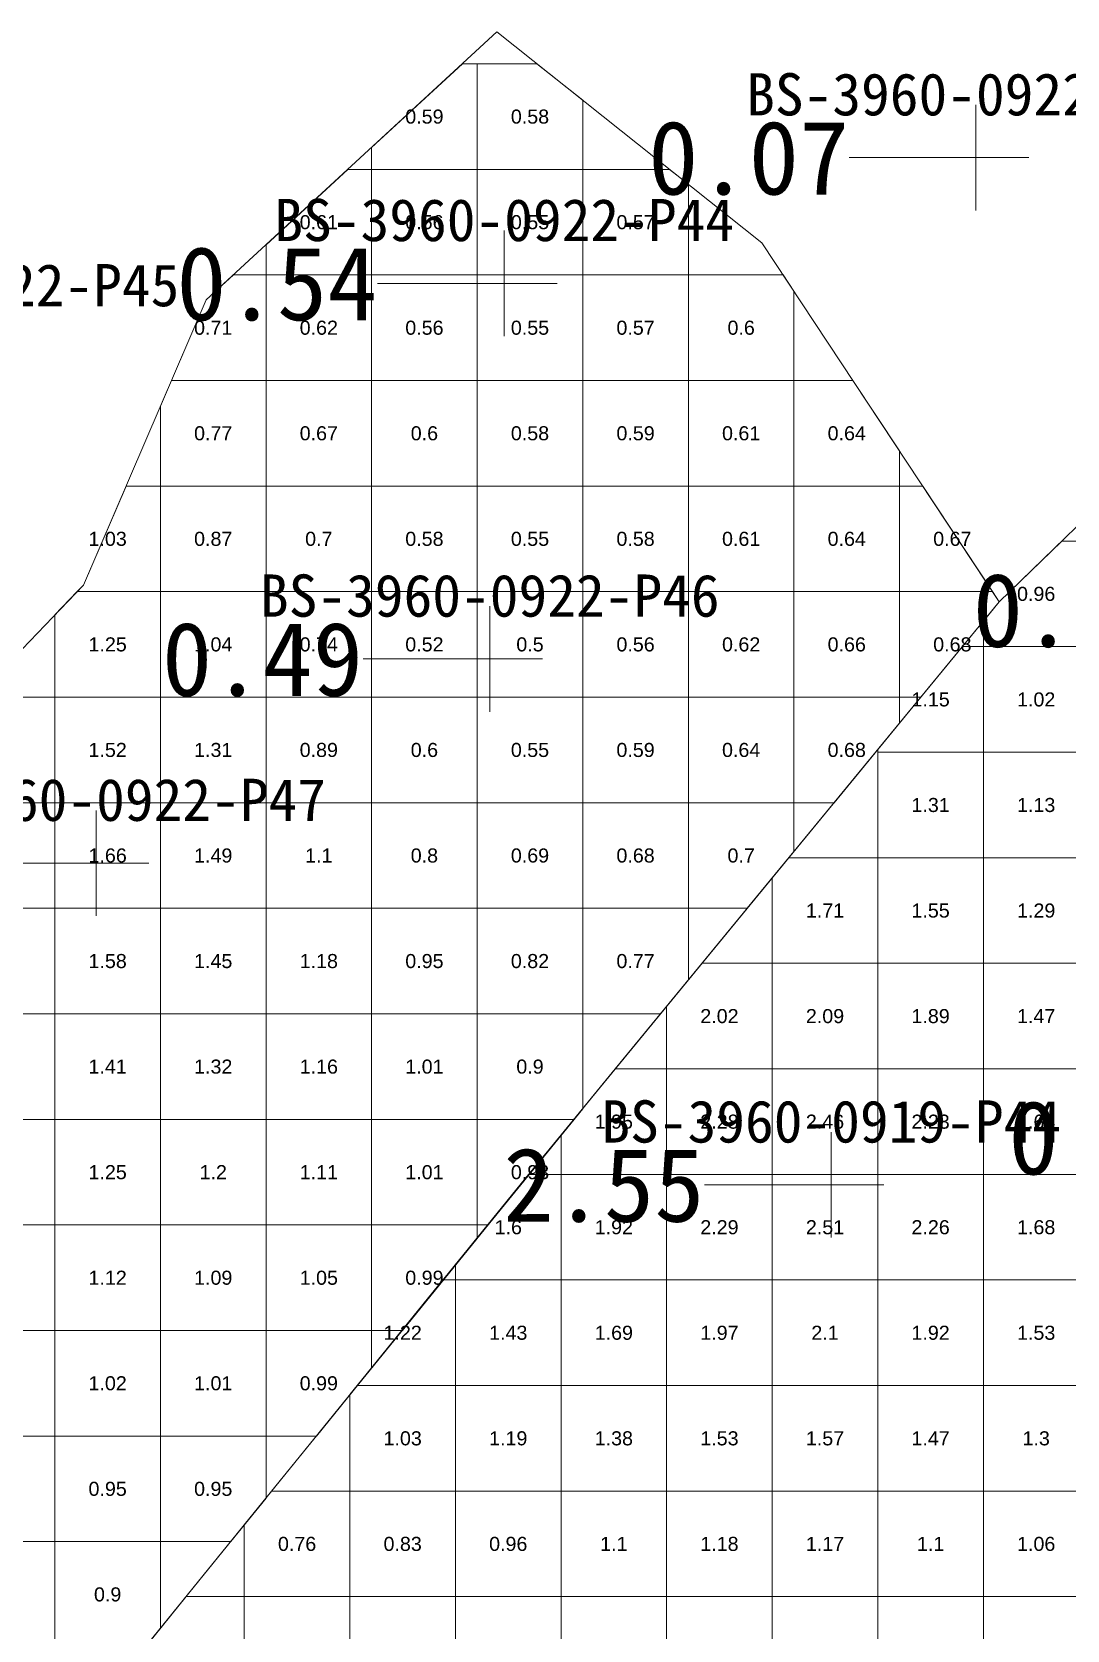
# Model space of a CAD drawing. Header units: inches. Extents: x 469941 to 470089, y 4349675 to 4349818.
# Drawn here: x 469982.31 to 469992.11, y 4349728.67 to 4349743.81 of the extents above; entities that cross this region are included whole.
import ezdxf
from ezdxf.enums import TextEntityAlignment as Align

# ---------------------------------------------------------------- set-up
doc = ezdxf.new("R2010")
doc.units = ezdxf.units.IN
doc.header["$MEASUREMENT"] = 0
for name, color, linetype, lineweight in [('点', 7, 'Continuous', 0), ('爆区方格网', 7, 'Continuous', 0), ('线条', 7, 'Continuous', 0), ('钻孔', 7, 'Continuous', 0)]:
    doc.layers.add(name, color=color, linetype=linetype, lineweight=lineweight)
doc.styles.add('3dmine_textStyle_2', font='arial.ttf', dxfattribs={"height": 1})
doc.styles.add('3dmine_textStyle_3', font='宋体.ttf', dxfattribs={"height": 1})

msp = doc.modelspace()

# ---------------------------------------------------------------- hatches: boundary and pattern name
at = {"layer": '钻孔', "linetype": 'Continuous', "lineweight": 0, "true_color": 0x808080, "extrusion": (0, 1, 0)}
for points in [[(-469992.25, 3949.745999999791), (-469991.25, 3949.745999999791), (-469991.25, 3960.745999999791), (-469992.25, 3960.745999999791)], [(-469982.528, 3950.006999999791), (-469981.528, 3950.006999999791), (-469981.528, 3961.006999999791), (-469982.528, 3961.006999999791)], [(-469987.645, 3950.119999999791), (-469986.645, 3950.119999999791), (-469986.645, 3961.119999999791), (-469987.645, 3961.119999999791)]]:
    msp.add_hatch(color=8, dxfattribs=at).paths.add_polyline_path(points, flags=0)
at = {"layer": '钻孔', "linetype": 'Continuous', "lineweight": 0, "true_color": 0x00ffff, "extrusion": (0, 1, 0)}
msp.add_hatch(color=4, dxfattribs=at).paths.add_polyline_path([(-469987.782, 3949.919999999791), (-469986.782, 3949.919999999791), (-469986.782, 3960.919999999791), (-469987.782, 3960.919999999791)], flags=0)
at = {"layer": '钻孔', "linetype": 'Continuous', "lineweight": 0, "true_color": 0xff0000, "extrusion": (0, 1, 0)}
for points in [[(-469983.917, 3949.935999999791), (-469982.917, 3949.935999999791), (-469982.917, 3960.935999999791), (-469983.917, 3960.935999999791)], [(-469990.879, 3950.138999999791), (-469989.879, 3950.138999999791), (-469989.879, 3961.138999999791), (-469990.879, 3961.138999999791)]]:
    msp.add_hatch(color=1, dxfattribs=at).paths.add_polyline_path(points, flags=0)

# ---------------------------------------------------------------- linework, layer by layer
at = {"color": 4, "linetype": 'Continuous', "lineweight": 0, "true_color": 0x00ffff}
for points, elevation in [([(469972.8470993042, 4349709.899414062), (469978.6776256561, 4349712.456054688), (469981.93854, 4349715.99026), (469979.31934, 4349718.85742), (469982.24902, 4349727.11523), (469984.57949, 4349729.99026), (469987.8341, 4349733.99026), (469991.4707, 4349738.41504), (469989.2229528427, 4349741.815429688), (469986.7125873566, 4349743.813476562), (469983.9592838287, 4349741.274414062), (469982.798576355, 4349738.57421875), (469980.1802406311, 4349735.845703125), (469981.3949317932, 4349732.95703125), (469981.6648635864, 4349730.202148438), (469980.6526165009, 4349728.58203125), (469978.3312034607, 4349727.893554688), (469973.8436107635, 4349726.92578125), (469969.4707298279, 4349726.729492188)], 3955.3115234375), ([(469981.939453125, 4349715.989257812), (469979.3193359375, 4349718.857421875), (469979.3193359375, 4349718.857421875), (469982.2490234375, 4349727.115234375), (469986.9423828125, 4349732.905273438), (469991.470703125, 4349738.415039062), (469994.490234375, 4349741.344726562), (469997.349609375, 4349738.576171875), (469998.986328125, 4349737.676757812), (470002.076171875, 4349739.66015625), (470004.1513671875, 4349742.267578125), (470007.875, 4349739.7421875), (470008.312, 4349737.58887), (470004.4332, 4349733.5967), (470000.499, 4349729.54199), (469994.935546875, 4349725.857421875), (469995.556640625, 4349724.010742188), (469997.537109375, 4349721.805664062), (469997.263671875, 4349719.12890625), (469994.921875, 4349716.709960938), (469991.966796875, 4349717.208984375), (469986.796875, 4349716.794921875), (469983.84765625, 4349716.259765625), (469981.939453125, 4349715.989257812)], 3955.5498046875)]:
    msp.add_lwpolyline(points, dxfattribs=dict(at, elevation=elevation))
at = {"layer": '点', "color": 138, "linetype": 'Continuous', "lineweight": 0, "true_color": 0x004c4c}
for points, elevation in [([(469991.25, 4349742.123046875), (469991.25, 4349743.123046875)], 3960.74609375), ([(469991.75, 4349742.623046875), (469990.75, 4349742.623046875)], 3960.74609375), ([(469986.781999588, 4349740.931640625), (469986.781999588, 4349741.931640625)], 3960.919921875), ([(469987.281999588, 4349741.431640625), (469986.281999588, 4349741.431640625)], 3960.919921875), ([(469986.6450004578, 4349737.374023438), (469986.6450004578, 4349738.374023438)], 3961.1201171875), ([(469987.1450004578, 4349737.874023438), (469986.1450004578, 4349737.874023438)], 3961.1201171875), ([(469982.9169998169, 4349735.439453125), (469982.9169998169, 4349736.439453125)], 3960.93603515625), ([(469983.4169998169, 4349735.939453125), (469982.4169998169, 4349735.939453125)], 3960.93603515625), ([(469989.87890625, 4349732.391601562), (469989.87890625, 4349733.391601562)], 3961.138916015625), ([(469990.37890625, 4349732.891601562), (469989.37890625, 4349732.891601562)], 3961.138916015625)]:
    msp.add_lwpolyline(points, dxfattribs=dict(at, elevation=elevation))
at = {"layer": '爆区方格网', "color": 4, "linetype": 'Continuous', "lineweight": 0, "true_color": 0x00ffff}
for points, elevation in [([(469986.5261731872, 4349742.51174), (469985.5261731872, 4349742.51174), (469985.5261731872, 4349742.719380072), (469986.3853908649, 4349743.51174), (469986.5261731872, 4349743.51174), (469986.5261731872, 4349742.51174)], 3960.82), ([(469987.5261731872, 4349743.165928372), (469987.5261731872, 4349742.51174), (469986.5261731872, 4349742.51174), (469986.5261731872, 4349743.51174), (469987.0916921023, 4349743.51174), (469987.5261731872, 4349743.165928372)], 3960.82), ([(469985.5261731872, 4349741.51174), (469984.5261731872, 4349741.51174), (469984.5261731872, 4349741.797192425), (469985.3010128601, 4349742.51174), (469985.5261731872, 4349742.51174), (469985.5261731872, 4349741.51174)], 3960.82), ([(469986.5261731872, 4349741.51174), (469985.5261731872, 4349741.51174), (469985.5261731872, 4349742.51174), (469986.5261731872, 4349742.51174), (469986.5261731872, 4349741.51174)], 3960.82), ([(469987.5261731872, 4349741.51174), (469986.5261731872, 4349741.51174), (469986.5261731872, 4349742.51174), (469987.5261731872, 4349742.51174), (469987.5261731872, 4349741.51174)], 3960.82), ([(469988.5261731872, 4349742.370009656), (469988.5261731872, 4349741.51174), (469987.5261731872, 4349741.51174), (469987.5261731872, 4349742.51174), (469988.3481018079, 4349742.51174), (469988.5261731872, 4349742.370009656)], 3960.82), ([(469984.5261731872, 4349740.51174), (469983.6314403278, 4349740.51174), (469983.9592838287, 4349741.274414062), (469984.2166348553, 4349741.51174), (469984.5261731872, 4349741.51174), (469984.5261731872, 4349740.51174)], 3960.820000000001), ([(469985.5261731872, 4349740.51174), (469984.5261731872, 4349740.51174), (469984.5261731872, 4349741.51174), (469985.5261731872, 4349741.51174), (469985.5261731872, 4349740.51174)], 3960.820000000001), ([(469986.5261731872, 4349740.51174), (469985.5261731872, 4349740.51174), (469985.5261731872, 4349741.51174), (469986.5261731872, 4349741.51174), (469986.5261731872, 4349740.51174)], 3960.820000000001), ([(469987.5261731872, 4349740.51174), (469986.5261731872, 4349740.51174), (469986.5261731872, 4349741.51174), (469987.5261731872, 4349741.51174), (469987.5261731872, 4349740.51174)], 3960.82), ([(469988.5261731872, 4349740.51174), (469987.5261731872, 4349740.51174), (469987.5261731872, 4349741.51174), (469988.5261731872, 4349741.51174), (469988.5261731872, 4349740.51174)], 3960.82), ([(469989.5261731872, 4349741.356718249), (469989.5261731872, 4349740.51174), (469988.5261731872, 4349740.51174), (469988.5261731872, 4349741.51174), (469989.4236997261, 4349741.51174), (469989.5261731872, 4349741.356718249)], 3960.820000000001), ([(469984.5261731872, 4349739.51174), (469983.5261731872, 4349739.51174), (469983.5261731872, 4349740.266853286), (469983.6314403278, 4349740.51174), (469984.5261731872, 4349740.51174), (469984.5261731872, 4349739.51174)], 3960.82), ([(469985.5261731872, 4349739.51174), (469984.5261731872, 4349739.51174), (469984.5261731872, 4349740.51174), (469985.5261731872, 4349740.51174), (469985.5261731872, 4349739.51174)], 3960.82), ([(469986.5261731872, 4349739.51174), (469985.5261731872, 4349739.51174), (469985.5261731872, 4349740.51174), (469986.5261731872, 4349740.51174), (469986.5261731872, 4349739.51174)], 3960.82), ([(469987.5261731872, 4349739.51174), (469986.5261731872, 4349739.51174), (469986.5261731872, 4349740.51174), (469987.5261731872, 4349740.51174), (469987.5261731872, 4349739.51174)], 3960.82), ([(469988.5261731872, 4349739.51174), (469987.5261731872, 4349739.51174), (469987.5261731872, 4349740.51174), (469988.5261731872, 4349740.51174), (469988.5261731872, 4349739.51174)], 3960.82), ([(469989.5261731872, 4349739.51174), (469988.5261731872, 4349739.51174), (469988.5261731872, 4349740.51174), (469989.5261731872, 4349740.51174), (469989.5261731872, 4349739.51174)], 3960.82), ([(469990.5261731872, 4349739.843919233), (469990.5261731872, 4349739.51174), (469989.5261731872, 4349739.51174), (469989.5261731872, 4349740.51174), (469990.0847260684, 4349740.51174), (469990.5261731872, 4349739.843919233)], 3960.82), ([(469983.5261731872, 4349738.51174), (469982.7386205528, 4349738.51174), (469982.798576355, 4349738.57421875), (469983.2015797661, 4349739.51174), (469983.5261731872, 4349739.51174), (469983.5261731872, 4349738.51174)], 3960.82), ([(469984.5261731872, 4349738.51174), (469983.5261731872, 4349738.51174), (469983.5261731872, 4349739.51174), (469984.5261731872, 4349739.51174), (469984.5261731872, 4349738.51174)], 3960.82), ([(469985.5261731872, 4349738.51174), (469984.5261731872, 4349738.51174), (469984.5261731872, 4349739.51174), (469985.5261731872, 4349739.51174), (469985.5261731872, 4349738.51174)], 3960.82), ([(469986.5261731872, 4349738.51174), (469985.5261731872, 4349738.51174), (469985.5261731872, 4349739.51174), (469986.5261731872, 4349739.51174), (469986.5261731872, 4349738.51174)], 3960.82), ([(469987.5261731872, 4349738.51174), (469986.5261731872, 4349738.51174), (469986.5261731872, 4349739.51174), (469987.5261731872, 4349739.51174), (469987.5261731872, 4349738.51174)], 3960.82), ([(469988.5261731872, 4349738.51174), (469987.5261731872, 4349738.51174), (469987.5261731872, 4349739.51174), (469988.5261731872, 4349739.51174), (469988.5261731872, 4349738.51174)], 3960.82), ([(469989.5261731872, 4349738.51174), (469988.5261731872, 4349738.51174), (469988.5261731872, 4349739.51174), (469989.5261731872, 4349739.51174), (469989.5261731872, 4349738.51174)], 3960.82), ([(469990.5261731872, 4349738.51174), (469989.5261731872, 4349738.51174), (469989.5261731872, 4349739.51174), (469990.5261731872, 4349739.51174), (469990.5261731872, 4349738.51174)], 3960.82), ([(469991.4067787529, 4349738.51174), (469990.5261731872, 4349738.51174), (469990.5261731872, 4349739.51174), (469990.7457524106, 4349739.51174), (469991.4067787529, 4349738.51174)], 3960.82), ([(469992.3203359375, 4349737.990257813), (469991.3203359375, 4349737.990257813), (469991.3203359375, 4349738.232082049), (469991.470703125, 4349738.415039062), (469992.0635619168, 4349738.990257813), (469992.3203359375, 4349738.990257813), (469992.3203359375, 4349737.990257813)], 3961.273000000001), ([(469983.5261731872, 4349737.51174), (469982.5261731872, 4349737.51174), (469982.5261731872, 4349738.290352822), (469982.7386205528, 4349738.51174), (469983.5261731872, 4349738.51174), (469983.5261731872, 4349737.51174)], 3960.82), ([(469984.5261731872, 4349737.51174), (469983.5261731872, 4349737.51174), (469983.5261731872, 4349738.51174), (469984.5261731872, 4349738.51174), (469984.5261731872, 4349737.51174)], 3960.82), ([(469985.5261731872, 4349737.51174), (469984.5261731872, 4349737.51174), (469984.5261731872, 4349738.51174), (469985.5261731872, 4349738.51174), (469985.5261731872, 4349737.51174)], 3960.82), ([(469986.5261731872, 4349737.51174), (469985.5261731872, 4349737.51174), (469985.5261731872, 4349738.51174), (469986.5261731872, 4349738.51174), (469986.5261731872, 4349737.51174)], 3960.82), ([(469987.5261731872, 4349737.51174), (469986.5261731872, 4349737.51174), (469986.5261731872, 4349738.51174), (469987.5261731872, 4349738.51174), (469987.5261731872, 4349737.51174)], 3960.82), ([(469988.5261731872, 4349737.51174), (469987.5261731872, 4349737.51174), (469987.5261731872, 4349738.51174), (469988.5261731872, 4349738.51174), (469988.5261731872, 4349737.51174)], 3960.82), ([(469989.5261731872, 4349737.51174), (469988.5261731872, 4349737.51174), (469988.5261731872, 4349738.51174), (469989.5261731872, 4349738.51174), (469989.5261731872, 4349737.51174)], 3960.82), ([(469990.5261731872, 4349737.51174), (469989.5261731872, 4349737.51174), (469989.5261731872, 4349738.51174), (469990.5261731872, 4349738.51174), (469990.5261731872, 4349737.51174)], 3960.82), ([(469991.4707, 4349738.41504), (469990.7283035913, 4349737.51174), (469990.5261731872, 4349737.51174), (469990.5261731872, 4349738.51174), (469991.4067787529, 4349738.51174), (469991.4707, 4349738.41504)], 3960.82), ([(469991.3203359375, 4349736.990257813), (469990.3203359375, 4349736.990257813), (469990.3203359375, 4349737.015347091), (469991.1215874469, 4349737.990257813), (469991.3203359375, 4349737.990257813), (469991.3203359375, 4349736.990257813)], 3961.273), ([(469992.3203359375, 4349736.990257813), (469991.3203359375, 4349736.990257813), (469991.3203359375, 4349737.990257813), (469992.3203359375, 4349737.990257813), (469992.3203359375, 4349736.990257813)], 3961.273), ([(469982.5261731872, 4349736.51174), (469981.5261731872, 4349736.51174), (469981.5261731872, 4349737.248272695), (469981.7790014471, 4349737.51174), (469982.5261731872, 4349737.51174), (469982.5261731872, 4349736.51174)], 3960.82), ([(469983.5261731872, 4349736.51174), (469982.5261731872, 4349736.51174), (469982.5261731872, 4349737.51174), (469983.5261731872, 4349737.51174), (469983.5261731872, 4349736.51174)], 3960.82), ([(469984.5261731872, 4349736.51174), (469983.5261731872, 4349736.51174), (469983.5261731872, 4349737.51174), (469984.5261731872, 4349737.51174), (469984.5261731872, 4349736.51174)], 3960.82), ([(469985.5261731872, 4349736.51174), (469984.5261731872, 4349736.51174), (469984.5261731872, 4349737.51174), (469985.5261731872, 4349737.51174), (469985.5261731872, 4349736.51174)], 3960.82), ([(469986.5261731872, 4349736.51174), (469985.5261731872, 4349736.51174), (469985.5261731872, 4349737.51174), (469986.5261731872, 4349737.51174), (469986.5261731872, 4349736.51174)], 3960.82), ([(469987.5261731872, 4349736.51174), (469986.5261731872, 4349736.51174), (469986.5261731872, 4349737.51174), (469987.5261731872, 4349737.51174), (469987.5261731872, 4349736.51174)], 3960.82), ([(469988.5261731872, 4349736.51174), (469987.5261731872, 4349736.51174), (469987.5261731872, 4349737.51174), (469988.5261731872, 4349737.51174), (469988.5261731872, 4349736.51174)], 3960.82), ([(469989.5261731872, 4349736.51174), (469988.5261731872, 4349736.51174), (469988.5261731872, 4349737.51174), (469989.5261731872, 4349737.51174), (469989.5261731872, 4349736.51174)], 3960.82), ([(469990.5261731872, 4349737.26580078), (469989.9064322214, 4349736.51174), (469989.5261731872, 4349736.51174), (469989.5261731872, 4349737.51174), (469990.5261731872, 4349737.51174), (469990.5261731872, 4349737.26580078)], 3960.82), ([(469991.3203359375, 4349735.990257813), (469990.3203359375, 4349735.990257813), (469990.3203359375, 4349736.990257813), (469991.3203359375, 4349736.990257813), (469991.3203359375, 4349735.990257813)], 3961.273), ([(469992.3203359375, 4349735.990257813), (469991.3203359375, 4349735.990257813), (469991.3203359375, 4349736.990257813), (469992.3203359375, 4349736.990257813), (469992.3203359375, 4349735.990257813)], 3961.273), ([(469982.5261731872, 4349735.51174), (469981.5261731872, 4349735.51174), (469981.5261731872, 4349736.51174), (469982.5261731872, 4349736.51174), (469982.5261731872, 4349735.51174)], 3960.820000000001), ([(469983.5261731872, 4349735.51174), (469982.5261731872, 4349735.51174), (469982.5261731872, 4349736.51174), (469983.5261731872, 4349736.51174), (469983.5261731872, 4349735.51174)], 3960.82), ([(469984.5261731872, 4349735.51174), (469983.5261731872, 4349735.51174), (469983.5261731872, 4349736.51174), (469984.5261731872, 4349736.51174), (469984.5261731872, 4349735.51174)], 3960.82), ([(469985.5261731872, 4349735.51174), (469984.5261731872, 4349735.51174), (469984.5261731872, 4349736.51174), (469985.5261731872, 4349736.51174), (469985.5261731872, 4349735.51174)], 3960.82), ([(469986.5261731872, 4349735.51174), (469985.5261731872, 4349735.51174), (469985.5261731872, 4349736.51174), (469986.5261731872, 4349736.51174), (469986.5261731872, 4349735.51174)], 3960.82), ([(469987.5261731872, 4349735.51174), (469986.5261731872, 4349735.51174), (469986.5261731872, 4349736.51174), (469987.5261731872, 4349736.51174), (469987.5261731872, 4349735.51174)], 3960.82), ([(469988.5261731872, 4349735.51174), (469987.5261731872, 4349735.51174), (469987.5261731872, 4349736.51174), (469988.5261731872, 4349736.51174), (469988.5261731872, 4349735.51174)], 3960.82), ([(469989.5261731872, 4349736.049065367), (469989.0845608515, 4349735.51174), (469988.5261731872, 4349735.51174), (469988.5261731872, 4349736.51174), (469989.5261731872, 4349736.51174), (469989.5261731872, 4349736.049065367)], 3960.82), ([(469990.3203359375, 4349734.990257813), (469989.3203359375, 4349734.990257813), (469989.3203359375, 4349735.798612133), (469989.4778440935, 4349735.990257813), (469990.3203359375, 4349735.990257813), (469990.3203359375, 4349734.990257813)], 3961.273), ([(469991.3203359375, 4349734.990257813), (469990.3203359375, 4349734.990257813), (469990.3203359375, 4349735.990257813), (469991.3203359375, 4349735.990257813), (469991.3203359375, 4349734.990257813)], 3961.273), ([(469992.3203359375, 4349734.990257813), (469991.3203359375, 4349734.990257813), (469991.3203359375, 4349735.990257813), (469992.3203359375, 4349735.990257813), (469992.3203359375, 4349734.990257813)], 3961.273), ([(469982.5261731872, 4349734.51174), (469981.5261731872, 4349734.51174), (469981.5261731872, 4349735.51174), (469982.5261731872, 4349735.51174), (469982.5261731872, 4349734.51174)], 3960.82), ([(469983.5261731872, 4349734.51174), (469982.5261731872, 4349734.51174), (469982.5261731872, 4349735.51174), (469983.5261731872, 4349735.51174), (469983.5261731872, 4349734.51174)], 3960.820000000001), ([(469984.5261731872, 4349734.51174), (469983.5261731872, 4349734.51174), (469983.5261731872, 4349735.51174), (469984.5261731872, 4349735.51174), (469984.5261731872, 4349734.51174)], 3960.82), ([(469985.5261731872, 4349734.51174), (469984.5261731872, 4349734.51174), (469984.5261731872, 4349735.51174), (469985.5261731872, 4349735.51174), (469985.5261731872, 4349734.51174)], 3960.82), ([(469986.5261731872, 4349734.51174), (469985.5261731872, 4349734.51174), (469985.5261731872, 4349735.51174), (469986.5261731872, 4349735.51174), (469986.5261731872, 4349734.51174)], 3960.82), ([(469987.5261731872, 4349734.51174), (469986.5261731872, 4349734.51174), (469986.5261731872, 4349735.51174), (469987.5261731872, 4349735.51174), (469987.5261731872, 4349734.51174)], 3960.82), ([(469988.5261731872, 4349734.832329955), (469988.2626894817, 4349734.51174), (469987.5261731872, 4349734.51174), (469987.5261731872, 4349735.51174), (469988.5261731872, 4349735.51174), (469988.5261731872, 4349734.832329955)], 3960.82), ([(469989.3203359375, 4349733.990257813), (469988.3203359375, 4349733.990257813), (469988.3203359375, 4349734.581877175), (469988.6559724168, 4349734.990257813), (469989.3203359375, 4349734.990257813), (469989.3203359375, 4349733.990257813)], 3961.273), ([(469990.3203359375, 4349733.990257813), (469989.3203359375, 4349733.990257813), (469989.3203359375, 4349734.990257813), (469990.3203359375, 4349734.990257813), (469990.3203359375, 4349733.990257813)], 3961.273), ([(469991.3203359375, 4349733.990257813), (469990.3203359375, 4349733.990257813), (469990.3203359375, 4349734.990257813), (469991.3203359375, 4349734.990257813), (469991.3203359375, 4349733.990257813)], 3961.273), ([(469992.3203359375, 4349733.990257813), (469991.3203359375, 4349733.990257813), (469991.3203359375, 4349734.990257813), (469992.3203359375, 4349734.990257813), (469992.3203359375, 4349733.990257813)], 3961.273), ([(469982.5261731872, 4349733.51174), (469981.5261731872, 4349733.51174), (469981.5261731872, 4349734.51174), (469982.5261731872, 4349734.51174), (469982.5261731872, 4349733.51174)], 3960.820000000001), ([(469983.5261731872, 4349733.51174), (469982.5261731872, 4349733.51174), (469982.5261731872, 4349734.51174), (469983.5261731872, 4349734.51174), (469983.5261731872, 4349733.51174)], 3960.82), ([(469984.5261731872, 4349733.51174), (469983.5261731872, 4349733.51174), (469983.5261731872, 4349734.51174), (469984.5261731872, 4349734.51174), (469984.5261731872, 4349733.51174)], 3960.82), ([(469985.5261731872, 4349733.51174), (469984.5261731872, 4349733.51174), (469984.5261731872, 4349734.51174), (469985.5261731872, 4349734.51174), (469985.5261731872, 4349733.51174)], 3960.82), ([(469986.5261731872, 4349733.51174), (469985.5261731872, 4349733.51174), (469985.5261731872, 4349734.51174), (469986.5261731872, 4349734.51174), (469986.5261731872, 4349733.51174)], 3960.82), ([(469987.5261731872, 4349733.611809971), (469987.4447510054, 4349733.51174), (469986.5261731872, 4349733.51174), (469986.5261731872, 4349734.51174), (469987.5261731872, 4349734.51174), (469987.5261731872, 4349733.611809971)], 3960.820000000001), ([(469988.3203359375, 4349732.990257813), (469987.3203359375, 4349732.990257813), (469987.3203359375, 4349733.365142217), (469987.8341007401, 4349733.990257813), (469988.3203359375, 4349733.990257813), (469988.3203359375, 4349732.990257813)], 3961.273), ([(469989.3203359375, 4349732.990257813), (469988.3203359375, 4349732.990257813), (469988.3203359375, 4349733.990257813), (469989.3203359375, 4349733.990257813), (469989.3203359375, 4349732.990257813)], 3961.273), ([(469990.3203359375, 4349732.990257813), (469989.3203359375, 4349732.990257813), (469989.3203359375, 4349733.990257813), (469990.3203359375, 4349733.990257813), (469990.3203359375, 4349732.990257813)], 3961.273), ([(469991.3203359375, 4349732.990257813), (469990.3203359375, 4349732.990257813), (469990.3203359375, 4349733.990257813), (469991.3203359375, 4349733.990257813), (469991.3203359375, 4349732.990257813)], 3961.273), ([(469992.3203359375, 4349732.990257813), (469991.3203359375, 4349732.990257813), (469991.3203359375, 4349733.990257813), (469992.3203359375, 4349733.990257813), (469992.3203359375, 4349732.990257813)], 3961.273), ([(469982.5261731872, 4349732.51174), (469981.5261731872, 4349732.51174), (469981.5261731872, 4349733.51174), (469982.5261731872, 4349733.51174), (469982.5261731872, 4349732.51174)], 3960.82), ([(469983.5261731872, 4349732.51174), (469982.5261731872, 4349732.51174), (469982.5261731872, 4349733.51174), (469983.5261731872, 4349733.51174), (469983.5261731872, 4349732.51174)], 3960.820000000001), ([(469984.5261731872, 4349732.51174), (469983.5261731872, 4349732.51174), (469983.5261731872, 4349733.51174), (469984.5261731872, 4349733.51174), (469984.5261731872, 4349732.51174)], 3960.82), ([(469985.5261731872, 4349732.51174), (469984.5261731872, 4349732.51174), (469984.5261731872, 4349733.51174), (469985.5261731872, 4349733.51174), (469985.5261731872, 4349732.51174)], 3960.82), ([(469986.5261731872, 4349732.51174), (469985.5261731872, 4349732.51174), (469985.5261731872, 4349733.51174), (469986.5261731872, 4349733.51174), (469986.5261731872, 4349732.51174)], 3960.820000000001), ([(469986.6310985054, 4349732.51174), (469986.5261731872, 4349732.51174), (469986.5261731872, 4349733.51174), (469987.4447510054, 4349733.51174), (469986.6310985054, 4349732.51174)], 3960.82), ([(469987.3203359375, 4349731.990257813), (469986.3203359375, 4349731.990257813), (469986.3203359375, 4349732.137875201), (469986.9423828125, 4349732.905273438), (469987.0122290634, 4349732.990257813), (469987.3203359375, 4349732.990257813), (469987.3203359375, 4349731.990257813)], 3961.273), ([(469988.3203359375, 4349731.990257813), (469987.3203359375, 4349731.990257813), (469987.3203359375, 4349732.990257813), (469988.3203359375, 4349732.990257813), (469988.3203359375, 4349731.990257813)], 3961.273), ([(469989.3203359375, 4349731.990257813), (469988.3203359375, 4349731.990257813), (469988.3203359375, 4349732.990257813), (469989.3203359375, 4349732.990257813), (469989.3203359375, 4349731.990257813)], 3961.273), ([(469990.3203359375, 4349731.990257813), (469989.3203359375, 4349731.990257813), (469989.3203359375, 4349732.990257813), (469990.3203359375, 4349732.990257813), (469990.3203359375, 4349731.990257813)], 3961.273000000001), ([(469991.3203359375, 4349731.990257813), (469990.3203359375, 4349731.990257813), (469990.3203359375, 4349732.990257813), (469991.3203359375, 4349732.990257813), (469991.3203359375, 4349731.990257813)], 3961.273), ([(469992.3203359375, 4349731.990257813), (469991.3203359375, 4349731.990257813), (469991.3203359375, 4349732.990257813), (469992.3203359375, 4349732.990257813), (469992.3203359375, 4349731.990257813)], 3961.273), ([(469982.5261731872, 4349731.51174), (469981.5365458238, 4349731.51174), (469981.5261731872, 4349731.61760155), (469981.5261731872, 4349732.51174), (469982.5261731872, 4349732.51174), (469982.5261731872, 4349731.51174)], 3960.82), ([(469983.5261731872, 4349731.51174), (469982.5261731872, 4349731.51174), (469982.5261731872, 4349732.51174), (469983.5261731872, 4349732.51174), (469983.5261731872, 4349731.51174)], 3960.82), ([(469984.5261731872, 4349731.51174), (469983.5261731872, 4349731.51174), (469983.5261731872, 4349732.51174), (469984.5261731872, 4349732.51174), (469984.5261731872, 4349731.51174)], 3960.82), ([(469985.5261731872, 4349731.51174), (469984.5261731872, 4349731.51174), (469984.5261731872, 4349732.51174), (469985.5261731872, 4349732.51174), (469985.5261731872, 4349731.51174)], 3960.82), ([(469986.5261731872, 4349732.382784066), (469985.8174460054, 4349731.51174), (469985.5261731872, 4349731.51174), (469985.5261731872, 4349732.51174), (469986.5261731872, 4349732.51174), (469986.5261731872, 4349732.382784066)], 3960.82), ([(469986.3203359375, 4349730.990257813), (469985.3900864568, 4349730.990257813), (469986.2006784622, 4349731.990257813), (469986.3203359375, 4349731.990257813), (469986.3203359375, 4349730.990257813)], 3961.273000000001), ([(469987.3203359375, 4349730.990257813), (469986.3203359375, 4349730.990257813), (469986.3203359375, 4349731.990257813), (469987.3203359375, 4349731.990257813), (469987.3203359375, 4349730.990257813)], 3961.273000000001), ([(469988.3203359375, 4349730.990257813), (469987.3203359375, 4349730.990257813), (469987.3203359375, 4349731.990257813), (469988.3203359375, 4349731.990257813), (469988.3203359375, 4349730.990257813)], 3961.273), ([(469989.3203359375, 4349730.990257813), (469988.3203359375, 4349730.990257813), (469988.3203359375, 4349731.990257813), (469989.3203359375, 4349731.990257813), (469989.3203359375, 4349730.990257813)], 3961.273000000001), ([(469990.3203359375, 4349730.990257813), (469989.3203359375, 4349730.990257813), (469989.3203359375, 4349731.990257813), (469990.3203359375, 4349731.990257813), (469990.3203359375, 4349730.990257813)], 3961.273), ([(469991.3203359375, 4349730.990257813), (469990.3203359375, 4349730.990257813), (469990.3203359375, 4349731.990257813), (469991.3203359375, 4349731.990257813), (469991.3203359375, 4349730.990257813)], 3961.273), ([(469992.3203359375, 4349730.990257813), (469991.3203359375, 4349730.990257813), (469991.3203359375, 4349731.990257813), (469992.3203359375, 4349731.990257813), (469992.3203359375, 4349730.990257813)], 3961.273), ([(469982.5261731872, 4349730.51174), (469981.6345288639, 4349730.51174), (469981.5365458238, 4349731.51174), (469982.5261731872, 4349731.51174), (469982.5261731872, 4349730.51174)], 3960.82), ([(469983.5261731872, 4349730.51174), (469982.5261731872, 4349730.51174), (469982.5261731872, 4349731.51174), (469983.5261731872, 4349731.51174), (469983.5261731872, 4349730.51174)], 3960.82), ([(469984.5261731872, 4349730.51174), (469983.5261731872, 4349730.51174), (469983.5261731872, 4349731.51174), (469984.5261731872, 4349731.51174), (469984.5261731872, 4349730.51174)], 3960.82), ([(469985.5261731872, 4349731.153758161), (469985.0037935054, 4349730.51174), (469984.5261731872, 4349730.51174), (469984.5261731872, 4349731.51174), (469985.5261731872, 4349731.51174), (469985.5261731872, 4349731.153758161)], 3960.82), ([(469986.3203359375, 4349729.990257813), (469985.3203359375, 4349729.990257813), (469985.3203359375, 4349730.904208951), (469985.3900864568, 4349730.990257813), (469986.3203359375, 4349730.990257813), (469986.3203359375, 4349729.990257813)], 3961.273), ([(469987.3203359375, 4349729.990257813), (469986.3203359375, 4349729.990257813), (469986.3203359375, 4349730.990257813), (469987.3203359375, 4349730.990257813), (469987.3203359375, 4349729.990257813)], 3961.273), ([(469988.3203359375, 4349729.990257813), (469987.3203359375, 4349729.990257813), (469987.3203359375, 4349730.990257813), (469988.3203359375, 4349730.990257813), (469988.3203359375, 4349729.990257813)], 3961.273000000001), ([(469989.3203359375, 4349729.990257813), (469988.3203359375, 4349729.990257813), (469988.3203359375, 4349730.990257813), (469989.3203359375, 4349730.990257813), (469989.3203359375, 4349729.990257813)], 3961.273), ([(469990.3203359375, 4349729.990257813), (469989.3203359375, 4349729.990257813), (469989.3203359375, 4349730.990257813), (469990.3203359375, 4349730.990257813), (469990.3203359375, 4349729.990257813)], 3961.273), ([(469991.3203359375, 4349729.990257813), (469990.3203359375, 4349729.990257813), (469990.3203359375, 4349730.990257813), (469991.3203359375, 4349730.990257813), (469991.3203359375, 4349729.990257813)], 3961.273), ([(469992.3203359375, 4349729.990257813), (469991.3203359375, 4349729.990257813), (469991.3203359375, 4349730.990257813), (469992.3203359375, 4349730.990257813), (469992.3203359375, 4349729.990257813)], 3961.273000000001), ([(469982.5261731872, 4349729.51174), (469981.5261731872, 4349729.51174), (469981.5261731872, 4349729.980172299), (469981.6648635864, 4349730.202148438), (469981.6345288639, 4349730.51174), (469982.5261731872, 4349730.51174), (469982.5261731872, 4349729.51174)], 3960.82), ([(469983.5261731872, 4349729.51174), (469982.5261731872, 4349729.51174), (469982.5261731872, 4349730.51174), (469983.5261731872, 4349730.51174), (469983.5261731872, 4349729.51174)], 3960.82), ([(469984.5261731872, 4349729.924484669), (469984.1916065675, 4349729.51174), (469983.5261731872, 4349729.51174), (469983.5261731872, 4349730.51174), (469984.5261731872, 4349730.51174), (469984.5261731872, 4349729.924484669)], 3960.82), ([(469985.3203359375, 4349728.990257813), (469984.3203359375, 4349728.990257813), (469984.3203359375, 4349729.6705427), (469984.5794944514, 4349729.990257813), (469985.3203359375, 4349729.990257813), (469985.3203359375, 4349728.990257813)], 3961.273), ([(469986.3203359375, 4349728.990257813), (469985.3203359375, 4349728.990257813), (469985.3203359375, 4349729.990257813), (469986.3203359375, 4349729.990257813), (469986.3203359375, 4349728.990257813)], 3961.273), ([(469987.3203359375, 4349728.990257813), (469986.3203359375, 4349728.990257813), (469986.3203359375, 4349729.990257813), (469987.3203359375, 4349729.990257813), (469987.3203359375, 4349728.990257813)], 3961.273), ([(469988.3203359375, 4349728.990257813), (469987.3203359375, 4349728.990257813), (469987.3203359375, 4349729.990257813), (469988.3203359375, 4349729.990257813), (469988.3203359375, 4349728.990257813)], 3961.273), ([(469989.3203359375, 4349728.990257813), (469988.3203359375, 4349728.990257813), (469988.3203359375, 4349729.990257813), (469989.3203359375, 4349729.990257813), (469989.3203359375, 4349728.990257813)], 3961.273), ([(469990.3203359375, 4349728.990257813), (469989.3203359375, 4349728.990257813), (469989.3203359375, 4349729.990257813), (469990.3203359375, 4349729.990257813), (469990.3203359375, 4349728.990257813)], 3961.273000000001), ([(469991.3203359375, 4349728.990257813), (469990.3203359375, 4349728.990257813), (469990.3203359375, 4349729.990257813), (469991.3203359375, 4349729.990257813), (469991.3203359375, 4349728.990257813)], 3961.273), ([(469992.3203359375, 4349728.990257813), (469991.3203359375, 4349728.990257813), (469991.3203359375, 4349729.990257813), (469992.3203359375, 4349729.990257813), (469992.3203359375, 4349728.990257813)], 3961.273), ([(469982.5261731872, 4349728.51174), (469981.5261731872, 4349728.51174), (469981.5261731872, 4349729.51174), (469982.5261731872, 4349729.51174), (469982.5261731872, 4349728.51174)], 3960.820000000001), ([(469983.5261731872, 4349728.690815066), (469983.3810167651, 4349728.51174), (469982.5261731872, 4349728.51174), (469982.5261731872, 4349729.51174), (469983.5261731872, 4349729.51174), (469983.5261731872, 4349728.690815066)], 3960.82), ([(469984.3203359375, 4349727.990257813), (469983.3203359375, 4349727.990257813), (469983.3203359375, 4349728.43687645), (469983.768902446, 4349728.990257813), (469984.3203359375, 4349728.990257813), (469984.3203359375, 4349727.990257813)], 3961.273), ([(469985.3203359375, 4349727.990257813), (469984.3203359375, 4349727.990257813), (469984.3203359375, 4349728.990257813), (469985.3203359375, 4349728.990257813), (469985.3203359375, 4349727.990257813)], 3961.273), ([(469986.3203359375, 4349727.990257813), (469985.3203359375, 4349727.990257813), (469985.3203359375, 4349728.990257813), (469986.3203359375, 4349728.990257813), (469986.3203359375, 4349727.990257813)], 3961.273000000001), ([(469987.3203359375, 4349727.990257813), (469986.3203359375, 4349727.990257813), (469986.3203359375, 4349728.990257813), (469987.3203359375, 4349728.990257813), (469987.3203359375, 4349727.990257813)], 3961.273000000001), ([(469988.3203359375, 4349727.990257813), (469987.3203359375, 4349727.990257813), (469987.3203359375, 4349728.990257813), (469988.3203359375, 4349728.990257813), (469988.3203359375, 4349727.990257813)], 3961.273), ([(469989.3203359375, 4349727.990257813), (469988.3203359375, 4349727.990257813), (469988.3203359375, 4349728.990257813), (469989.3203359375, 4349728.990257813), (469989.3203359375, 4349727.990257813)], 3961.273000000001), ([(469990.3203359375, 4349727.990257813), (469989.3203359375, 4349727.990257813), (469989.3203359375, 4349728.990257813), (469990.3203359375, 4349728.990257813), (469990.3203359375, 4349727.990257813)], 3961.273), ([(469991.3203359375, 4349727.990257813), (469990.3203359375, 4349727.990257813), (469990.3203359375, 4349728.990257813), (469991.3203359375, 4349728.990257813), (469991.3203359375, 4349727.990257813)], 3961.273000000001), ([(469992.3203359375, 4349727.990257813), (469991.3203359375, 4349727.990257813), (469991.3203359375, 4349728.990257813), (469992.3203359375, 4349728.990257813), (469992.3203359375, 4349727.990257813)], 3961.273)]:
    msp.add_lwpolyline(points, dxfattribs=dict(at, elevation=elevation))
at = {"layer": '线条', "color": 138, "linetype": 'Continuous', "lineweight": 0, "true_color": 0x004c4c}
for points, elevation in [([(469991.25, 4349742.623046875), (469991.25, 4349742.623046875), (469991.25, 4349742.623046875)], 3960.74609375), ([(469986.781999588, 4349741.431640625), (469986.781999588, 4349741.431640625), (469986.781999588, 4349741.431640625)], 3960.919921875), ([(469986.6450004578, 4349737.874023438), (469986.6450004578, 4349737.874023438), (469986.6450004578, 4349737.874023438)], 3961.1201171875), ([(469982.9169998169, 4349735.939453125), (469982.9169998169, 4349735.939453125), (469982.9169998169, 4349735.939453125)], 3960.93603515625), ([(469989.87890625, 4349732.891601562), (469989.87890625, 4349732.891601562), (469989.87890625, 4349732.891601562)], 3961.138916015625)]:
    msp.add_lwpolyline(points, dxfattribs=dict(at, elevation=elevation))
at = {"layer": '钻孔', "color": 8, "linetype": 'Continuous', "lineweight": 0, "true_color": 0x808080}
for points, elevation in [([(469991.25, 4349742.623), (469990.05, 4349742.623)], 3960.746), ([(469991.25, 4349742.623), (469990.05, 4349742.623)], 3949.746), ([(469986.645, 4349737.874), (469985.445, 4349737.874)], 3961.12), ([(469986.645, 4349737.874), (469985.445, 4349737.874)], 3950.12)]:
    msp.add_lwpolyline(points, dxfattribs=dict(at, elevation=elevation))
at = {"layer": '钻孔', "color": 4, "linetype": 'Continuous', "lineweight": 0, "true_color": 0x00ffff}
for elevation in [3960.92, 3949.92]:
    msp.add_lwpolyline([(469986.782, 4349741.432), (469985.582, 4349741.432)], dxfattribs=dict(at, elevation=elevation))
at = {"layer": '钻孔', "color": 1, "linetype": 'Continuous', "lineweight": 0, "true_color": 0xff0000}
for points, elevation in [([(469982.917, 4349735.939), (469981.717, 4349735.939)], 3960.936), ([(469982.917, 4349735.939), (469981.717, 4349735.939)], 3949.936), ([(469989.879, 4349732.892), (469988.679, 4349732.892)], 3961.139), ([(469989.879, 4349732.892), (469988.679, 4349732.892)], 3950.139)]:
    msp.add_lwpolyline(points, dxfattribs=dict(at, elevation=elevation))

# ---------------------------------------------------------------- texts
at = {"color": 4, "linetype": 'Continuous', "lineweight": 0, "true_color": 0x00ffff, "style": '3dmine_textStyle_2'}
for s, p in [('0.59', (469986.0261731872, 4349743.01174, 3960.82)), ('0.58', (469987.0261731872, 4349743.01174, 3960.82)), ('0.61', (469985.0261731872, 4349742.01174, 3960.82)), ('0.56', (469986.0261731872, 4349742.01174, 3960.82)), ('0.55', (469987.0261731872, 4349742.01174, 3960.82)), ('0.57', (469988.0261731872, 4349742.01174, 3960.82)), ('0.71', (469984.0261731872, 4349741.01174, 3960.820000000001)), ('0.62', (469985.0261731872, 4349741.01174, 3960.820000000001)), ('0.56', (469986.0261731872, 4349741.01174, 3960.820000000001)), ('0.55', (469987.0261731872, 4349741.01174, 3960.82)), ('0.57', (469988.0261731872, 4349741.01174, 3960.82)), ('0.6', (469989.0261731872, 4349741.01174, 3960.820000000001)), ('0.77', (469984.0261731872, 4349740.01174, 3960.82)), ('0.67', (469985.0261731872, 4349740.01174, 3960.82)), ('0.6', (469986.0261731872, 4349740.01174, 3960.82)), ('0.58', (469987.0261731872, 4349740.01174, 3960.82)), ('0.59', (469988.0261731872, 4349740.01174, 3960.82)), ('0.61', (469989.0261731872, 4349740.01174, 3960.82)), ('0.64', (469990.0261731872, 4349740.01174, 3960.82)), ('1.03', (469983.0261731872, 4349739.01174, 3960.82)), ('0.87', (469984.0261731872, 4349739.01174, 3960.82)), ('0.7', (469985.0261731872, 4349739.01174, 3960.82)), ('0.58', (469986.0261731872, 4349739.01174, 3960.82)), ('0.55', (469987.0261731872, 4349739.01174, 3960.82)), ('0.58', (469988.0261731872, 4349739.01174, 3960.82)), ('0.61', (469989.0261731872, 4349739.01174, 3960.82)), ('0.64', (469990.0261731872, 4349739.01174, 3960.82)), ('0.67', (469991.0261731872, 4349739.01174, 3960.82)), ('0.96', (469991.8203359375, 4349738.490257813, 3961.273000000001)), ('1.25', (469983.0261731872, 4349738.01174, 3960.82)), ('1.04', (469984.0261731872, 4349738.01174, 3960.82)), ('0.74', (469985.0261731872, 4349738.01174, 3960.82)), ('0.52', (469986.0261731872, 4349738.01174, 3960.82)), ('0.5', (469987.0261731872, 4349738.01174, 3960.82)), ('0.56', (469988.0261731872, 4349738.01174, 3960.82)), ('0.62', (469989.0261731872, 4349738.01174, 3960.82)), ('0.66', (469990.0261731872, 4349738.01174, 3960.82)), ('0.68', (469991.0261731872, 4349738.01174, 3960.82)), ('1.15', (469990.8203359375, 4349737.490257813, 3961.273)), ('1.02', (469991.8203359375, 4349737.490257813, 3961.273)), ('1.52', (469983.0261731872, 4349737.01174, 3960.82)), ('1.31', (469984.0261731872, 4349737.01174, 3960.82)), ('0.89', (469985.0261731872, 4349737.01174, 3960.82)), ('0.6', (469986.0261731872, 4349737.01174, 3960.82)), ('0.55', (469987.0261731872, 4349737.01174, 3960.82)), ('0.59', (469988.0261731872, 4349737.01174, 3960.82)), ('0.64', (469989.0261731872, 4349737.01174, 3960.82)), ('0.68', (469990.0261731872, 4349737.01174, 3960.82)), ('1.31', (469990.8203359375, 4349736.490257813, 3961.273)), ('1.13', (469991.8203359375, 4349736.490257813, 3961.273)), ('1.66', (469983.0261731872, 4349736.01174, 3960.82)), ('1.49', (469984.0261731872, 4349736.01174, 3960.82)), ('1.1', (469985.0261731872, 4349736.01174, 3960.82)), ('0.8', (469986.0261731872, 4349736.01174, 3960.82)), ('0.69', (469987.0261731872, 4349736.01174, 3960.82)), ('0.68', (469988.0261731872, 4349736.01174, 3960.82)), ('0.7', (469989.0261731872, 4349736.01174, 3960.82)), ('1.71', (469989.8203359375, 4349735.490257813, 3961.273)), ('1.55', (469990.8203359375, 4349735.490257813, 3961.273)), ('1.29', (469991.8203359375, 4349735.490257813, 3961.273)), ('1.58', (469983.0261731872, 4349735.01174, 3960.820000000001)), ('1.45', (469984.0261731872, 4349735.01174, 3960.82)), ('1.18', (469985.0261731872, 4349735.01174, 3960.82)), ('0.95', (469986.0261731872, 4349735.01174, 3960.82)), ('0.82', (469987.0261731872, 4349735.01174, 3960.82)), ('0.77', (469988.0261731872, 4349735.01174, 3960.82)), ('2.02', (469988.8203359375, 4349734.490257813, 3961.273)), ('2.09', (469989.8203359375, 4349734.490257813, 3961.273)), ('1.89', (469990.8203359375, 4349734.490257813, 3961.273)), ('1.47', (469991.8203359375, 4349734.490257813, 3961.273)), ('1.41', (469983.0261731872, 4349734.01174, 3960.82)), ('1.32', (469984.0261731872, 4349734.01174, 3960.82)), ('1.16', (469985.0261731872, 4349734.01174, 3960.82)), ('1.01', (469986.0261731872, 4349734.01174, 3960.82)), ('0.9', (469987.0261731872, 4349734.01174, 3960.820000000001)), ('1.95', (469987.8203359375, 4349733.490257813, 3961.273)), ('2.28', (469988.8203359375, 4349733.490257813, 3961.273)), ('2.46', (469989.8203359375, 4349733.490257813, 3961.273)), ('2.23', (469990.8203359375, 4349733.490257813, 3961.273)), ('1.64', (469991.8203359375, 4349733.490257813, 3961.273)), ('1.25', (469983.0261731872, 4349733.01174, 3960.820000000001)), ('1.2', (469984.0261731872, 4349733.01174, 3960.82)), ('1.11', (469985.0261731872, 4349733.01174, 3960.82)), ('1.01', (469986.0261731872, 4349733.01174, 3960.820000000001)), ('0.93', (469987.0261731872, 4349733.01174, 3960.82)), ('1.6', (469986.8203359375, 4349732.490257813, 3961.273)), ('1.92', (469987.8203359375, 4349732.490257813, 3961.273)), ('2.29', (469988.8203359375, 4349732.490257813, 3961.273)), ('2.51', (469989.8203359375, 4349732.490257813, 3961.273000000001)), ('2.26', (469990.8203359375, 4349732.490257813, 3961.273)), ('1.68', (469991.8203359375, 4349732.490257813, 3961.273)), ('1.12', (469983.0261731872, 4349732.01174, 3960.82)), ('1.09', (469984.0261731872, 4349732.01174, 3960.82)), ('1.05', (469985.0261731872, 4349732.01174, 3960.82)), ('0.99', (469986.0261731872, 4349732.01174, 3960.82)), ('1.22', (469985.8203359375, 4349731.490257813, 3961.273000000001)), ('1.43', (469986.8203359375, 4349731.490257813, 3961.273000000001)), ('1.69', (469987.8203359375, 4349731.490257813, 3961.273)), ('1.97', (469988.8203359375, 4349731.490257813, 3961.273000000001)), ('2.1', (469989.8203359375, 4349731.490257813, 3961.273)), ('1.92', (469990.8203359375, 4349731.490257813, 3961.273)), ('1.53', (469991.8203359375, 4349731.490257813, 3961.273)), ('1.02', (469983.0261731872, 4349731.01174, 3960.82)), ('1.01', (469984.0261731872, 4349731.01174, 3960.82)), ('0.99', (469985.0261731872, 4349731.01174, 3960.82)), ('1.03', (469985.8203359375, 4349730.490257813, 3961.273)), ('1.19', (469986.8203359375, 4349730.490257813, 3961.273)), ('1.38', (469987.8203359375, 4349730.490257813, 3961.273000000001)), ('1.53', (469988.8203359375, 4349730.490257813, 3961.273)), ('1.57', (469989.8203359375, 4349730.490257813, 3961.273)), ('1.47', (469990.8203359375, 4349730.490257813, 3961.273)), ('1.3', (469991.8203359375, 4349730.490257813, 3961.273000000001)), ('0.95', (469983.0261731872, 4349730.01174, 3960.82)), ('0.95', (469984.0261731872, 4349730.01174, 3960.82)), ('0.76', (469984.8203359375, 4349729.490257813, 3961.273)), ('0.83', (469985.8203359375, 4349729.490257813, 3961.273)), ('0.96', (469986.8203359375, 4349729.490257813, 3961.273)), ('1.1', (469987.8203359375, 4349729.490257813, 3961.273)), ('1.18', (469988.8203359375, 4349729.490257813, 3961.273)), ('1.17', (469989.8203359375, 4349729.490257813, 3961.273000000001)), ('1.1', (469990.8203359375, 4349729.490257813, 3961.273)), ('1.06', (469991.8203359375, 4349729.490257813, 3961.273)), ('0.9', (469983.0261731872, 4349729.01174, 3960.82))]:
    msp.add_text(s, height=0.1333333333333333, dxfattribs=at).set_placement(p, align=Align.MIDDLE_CENTER)
at = {"layer": '钻孔', "color": 138, "linetype": 'Continuous', "lineweight": 0, "true_color": 0x004c4c, "style": '3dmine_textStyle_3'}
for s, p in [('BS-3960-0922-P43', (469991.25, 4349743.023, 3960.746)), ('BS-3960-0922-P44', (469986.782, 4349741.832, 3960.92)), ('BS-3960-0922-P45', (469981.528, 4349741.215000001, 3961.007)), ('BS-3960-0922-P46', (469986.645, 4349738.274, 3961.12)), ('BS-3960-0922-P47', (469982.917, 4349736.339000001, 3960.936)), ('BS-3960-0919-P44', (469989.879, 4349733.292, 3961.139))]:
    msp.add_text(s, height=0.4, dxfattribs=at).set_placement(p, align=Align.CENTER)
at = {"layer": '钻孔', "color": 8, "linetype": 'Continuous', "lineweight": 0, "true_color": 0x808080, "style": '3dmine_textStyle_3'}
for s, p in [('0.07', (469990.05, 4349742.623, 3955.246)), ('0.49', (469985.445, 4349737.874, 3955.62))]:
    msp.add_text(s, height=0.7, dxfattribs=at).set_placement(p, align=Align.MIDDLE_RIGHT)
at = {"layer": '钻孔', "color": 4, "linetype": 'Continuous', "lineweight": 0, "true_color": 0x00ffff, "style": '3dmine_textStyle_3'}
for s, p in [('0.54', (469985.582, 4349741.432, 3955.42)), ('0.78', (469993.124, 4349738.337, 3955.39)), ('0.63', (469993.461, 4349733.34, 3955.339))]:
    msp.add_text(s, height=0.7, dxfattribs=at).set_placement(p, align=Align.MIDDLE_RIGHT)
at = {"layer": '钻孔', "color": 1, "linetype": 'Continuous', "lineweight": 0, "true_color": 0xff0000, "style": '3dmine_textStyle_3'}
msp.add_text('2.55', height=0.7, dxfattribs=at).set_placement((469988.679, 4349732.892, 3955.639), align=Align.MIDDLE_RIGHT)

doc.saveas('drawing.dxf')
